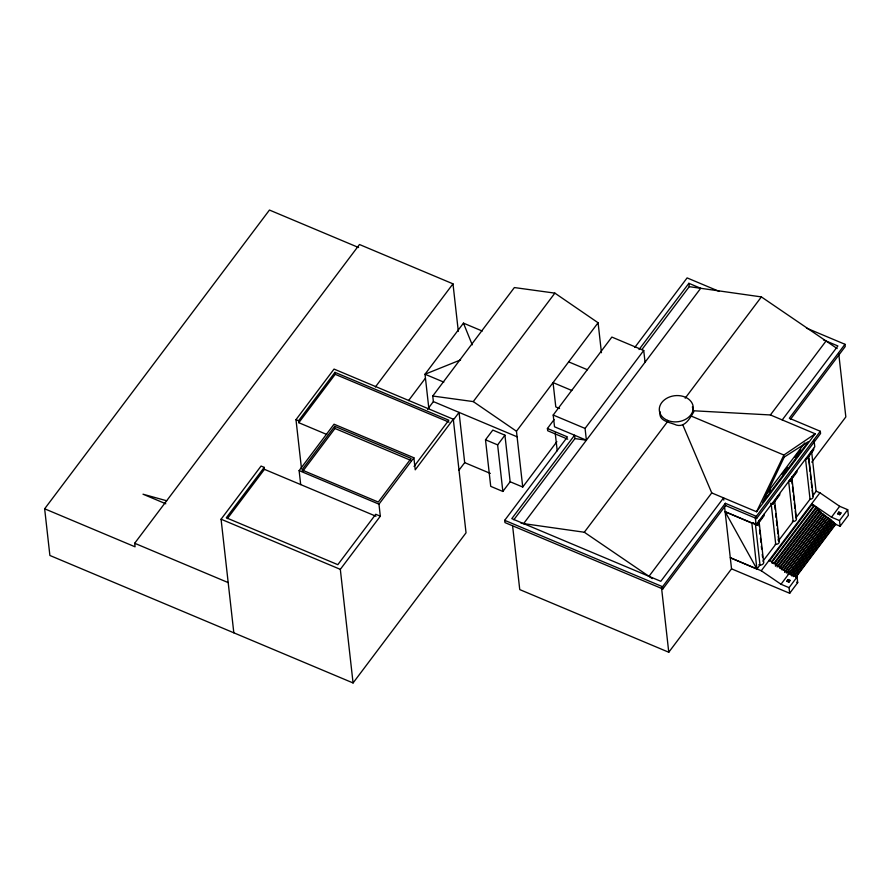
<?xml version="1.0" encoding="UTF-8"?>
<svg xmlns="http://www.w3.org/2000/svg" width="893" height="893" viewBox="0 0 893 893"><rect width="100%" height="100%" fill="white"/><g stroke="black" fill="none" stroke-linecap="round" stroke-linejoin="round"><path stroke-width="1.34" d="M660.284 411.93C657.806 421.183 670.442 422.311 676.325 425.068C685.143 427.624 690.01 418.024 693.705 411.974L692.376 406.862M682.832 424.956L711.743 492.914L756.55 511.756L783.898 455.039L815.209 433.797L770.402 414.955L693.504 410.769M301.399 467.887L295.985 419.665L334.049 369.077L453.298 419.219L466.034 532.82L353.07 682.955L49.885 555.468L44.65 508.798L269.452 210.045L358.606 247.528M44.65 508.798L135.077 546.817L134.676 543.268L359.477 244.515L452.985 283.84L458.321 331.348M233.821 632.813L221.073 519.213L261.069 466.057L264.228 467.385L264.44 469.338L227.347 518.643M326.726 434.444L298.787 422.702L298.563 420.748L334.975 372.359L448.811 420.223L414.062 466.414M264.228 467.385L226.297 517.784L337.822 564.677L375.741 514.279L380.318 516.199L340.322 569.354L353.07 682.955M298.787 422.702L335.199 374.312L334.975 372.359M300.695 484.586L299.122 470.6L334.038 424.197L413.883 457.763L415.234 469.807L453.298 419.219M334.73 426.296L301.89 469.941L378.286 502.067L411.126 458.422L334.73 426.296L334.975 428.473L302.95 471.024M375.373 386.982L452.985 283.84M482.253 331.035L463.456 323.132L425.012 374.223L428.83 408.347M408.548 400.6L425.247 378.42M427.58 409.307L433.373 401.593L432.748 396.023L514.368 287.557L554.877 293.127L598.087 322.764L601.447 352.713M380.318 516.199L378.967 504.165L413.883 457.763M453.253 420.101L459.058 412.399L464.684 462.63L458.89 470.332M432.748 396.023L473.268 401.593L554.877 293.127M485.502 439.791L492.813 430.08L504.936 435.181L510.149 481.751L502.848 491.451L490.726 486.35L485.502 439.791L497.624 444.881L502.848 491.451M497.624 444.881L504.936 435.181M510.149 481.751L522.729 487.031L516.467 431.23L598.087 322.764M643.73 350.469L585.071 428.428L586.388 440.204L554.52 426.798L553.202 415.033L611.861 337.074L643.73 350.469L645.047 362.245M567.714 439.166L547.677 430.739L547.42 428.484L554.073 419.643M522.729 487.031L556.875 441.655M725.585 505.55L756.572 518.576L756.315 516.321L725.328 503.295L725.585 505.55L662.818 588.967L504.947 522.584L504.69 520.329L567.457 436.911L547.42 428.484M634.778 347.444L687.108 277.902L719.2 291.397M639.031 349.543L688.871 283.315L700.704 288.294L523.622 523.611M513.843 519.759L574.936 438.575L574.556 435.226L511.789 518.643L660.809 581.298L723.576 497.881L723.821 500.113M641.9 349.576L689.24 286.664L688.871 283.315M521.077 523.253L584.312 532.239L667.64 421.507M685.177 398.189L761.383 296.911L837.143 348.56M648.977 576.32L711.743 492.914M770.402 414.955L826.047 341.003M782.235 419.922L837.88 345.971L823.491 339.92M662.818 588.967L662.561 586.712L725.328 503.295M806.468 328.099L844.979 344.285L789.334 418.248L820.31 431.274L820.567 433.529L756.572 518.576M790.417 419.397L845.236 346.54L844.979 344.285M764.899 495.928L804.749 442.973M768.806 491.976L770.48 489.755M782.212 474.161L787.235 467.474M794.781 457.45L800.641 449.659M756.55 511.756L815.209 433.797M756.315 516.321L820.31 431.274M758.436 522.081L761.707 517.739M777.278 497.044L778.919 494.867L772.467 504.333L772.378 503.552M792.058 477.409L789.691 481.439L796.143 471.973M810.386 453.041L812.016 450.876M755.322 523.309L759.999 565.001L756.907 569.064L725.127 511.722L756.896 525.028L763.336 515.562M812.92 450.563L806.39 459.248L806.301 458.466M756.338 524.258L752.955 523.041L757.219 524.827L764.218 515.529L764.073 514.167M770.726 503.261L772.791 504.132L779.79 494.834L779.645 493.472M512.627 526.122L519.748 589.592L668.768 652.247L731.534 568.83L724.536 506.476M811.782 462.172L845.838 416.919L838.717 353.461M751.839 522.952L756.907 569.064L730.284 557.723L761.271 570.75L819.93 492.802L839.666 506.298L847.714 509.691L848.35 515.328L840.146 526.234L835.681 524.347L829.697 518.9L823.045 514.446L819.618 511.455L819.506 510.495L817.888 509.814L817.787 508.865L816.169 508.184L816.057 507.213L811.837 504.679L811.726 503.697L831.472 517.203L839.509 520.586L840.146 526.234M811.837 504.679L769.398 561.072L769.286 560.09L789.032 573.596L797.081 576.978L797.706 582.627L789.691 593.287L731.534 568.83M771.463 561.943L813.903 505.55M772.389 561.641L813.992 506.353M816.057 507.213L773.617 563.617L771.552 562.746M774.566 563.472L816.169 508.184M775.347 565.258L817.787 508.865M775.459 566.207L817.888 509.814M777.077 566.888L819.506 510.495M778.015 566.742L819.618 511.455M779.634 567.423L821.236 512.135M779.734 568.316L821.337 513.029M781.353 568.997L822.955 513.709M781.442 569.745L823.045 514.446M783.049 570.426L824.652 515.127M783.954 569.957L824.73 515.774M784.746 571.743L826.349 516.455M784.813 572.335L826.416 517.047M786.42 573.016L828.023 517.728M787.313 572.402L828.079 518.219M788.095 574.188L829.697 518.9M761.271 570.75L781.007 584.256L829.764 519.469M831.472 517.203L839.666 506.298M790.394 574.244L831.171 520.061M790.472 574.902L831.249 520.719M786.766 581.276L788.061 579.546L790.216 580.45L788.921 582.18L786.766 581.276L788.195 580.483L788.061 579.546M837.545 513.776L838.851 512.057L841.005 512.962L839.699 514.692L837.545 513.776L838.985 512.995L838.851 512.057M791.879 575.494L832.656 521.311M788.921 582.18L788.686 580.372L790.216 580.45M839.699 514.692L839.465 512.883L841.005 512.962M791.946 576.052L832.711 521.869M793.352 576.644L834.129 522.461M794.268 576.231L834.207 523.153M795.674 576.822L835.614 523.745M795.741 577.425L835.681 524.347M789.691 593.287L789.055 587.65L797.081 576.978M839.509 520.586L847.714 509.691M795.987 517.717L810.04 499.254L805.519 458.902M809.851 499.276L810.654 499.209A3.07 2.366 -6.4 0 0 812.898 495.771L816.079 491.329L811.67 452.092M460.598 359.912L425.012 374.223L443.81 382.137M792.37 521.367L793.14 521.456A3.07 2.366 -6.4 0 0 796.199 517.962M775.146 544.261L775.928 544.35A3.07 2.366 -6.4 0 0 778.975 540.857L778.54 540.354A3.07 2.366 -6.4 0 0 777.959 539.964M689.24 286.664L761.383 296.911M574.936 438.575L586.388 440.204M166.667 500.761L143.003 494.197L165.797 503.775M568.662 361.866L587.449 369.758M690.97 415.971L783.898 455.039M816.213 491.228L819.93 492.802M571.844 390.498L553.057 382.606L555.792 406.929L559.543 408.503M553.202 415.033L585.071 428.428M433.373 401.593L517.092 436.8M335.199 374.312L449.034 422.177M796.589 582.158L797.706 582.627M781.007 584.256L789.055 587.65M464.684 462.63L490.335 473.413M334.975 428.473L411.372 460.598M295.985 419.665L298.563 420.748M504.69 520.329L662.561 586.712M299.122 470.6L378.967 504.165M264.44 469.338L375.964 516.232M221.073 519.213L340.322 569.354M134.676 543.268L228.184 582.593M725.127 511.722L751.75 523.064M584.312 532.239L652.303 578.597M473.268 401.593L516.467 431.23M463.456 323.132L472.241 344.843M839.52 513.319L839.163 512.761L839.331 513.553M814.036 440.238L814.773 446.79L756.103 524.749L755.221 516.88M813.568 448.386L813.724 449.748L806.714 459.047L806.569 457.696M808.611 455.999L813.143 496.352M808.567 457.986L810.074 471.437M810.375 474.127L810.978 479.508M811.279 482.198L811.882 487.578M812.183 490.268L812.786 495.648M796.869 470.578L797.025 471.939L790.026 481.238L789.87 479.887M791.767 476.851L796.444 518.543M791.611 478.715L792.214 484.095M792.515 486.785L793.129 492.166M793.43 494.856L794.033 500.236M794.335 502.926L794.937 508.307M795.239 510.997L795.842 516.377M788.619 481.104L793.14 521.456L778.663 540.488L778.205 536.459M788.731 580.807L788.385 580.249L788.552 581.042M774.689 501.085L779.209 541.437M774.733 505.516L775.191 509.557M775.637 513.587L776.095 517.627M776.397 520.318L776.999 525.698M777.301 528.388L777.903 533.768M772.646 502.781L772.791 504.132M771.206 503.976L775.738 544.328L762.99 561.072L763.403 561.552A3.07 2.366 -6.4 0 1 760.356 565.046L759.575 564.956A3.07 2.366 -6.4 0 1 758.871 564.7M758.961 520.429L763.638 562.132M758.615 522.07L759.072 526.1M759.519 530.141L759.976 534.17M760.434 538.211L760.881 542.241M761.338 546.282L761.64 548.972M762.242 554.352L762.544 557.042M757.074 523.477L757.219 524.827M756.806 524.247L756.896 525.028M661.49 587.404L668.768 652.247M555.2 432.904L557.221 450.842M784.244 457.06L762.745 502.279L808.399 441.611L784.244 457.06M667.506 420.391A17.045 13.116 -6.4 0 0 693.281 408.201A17.045 13.116 -6.4 0 0 668.064 397.597A17.045 13.116 -6.4 0 0 667.506 420.391"/></g></svg>
